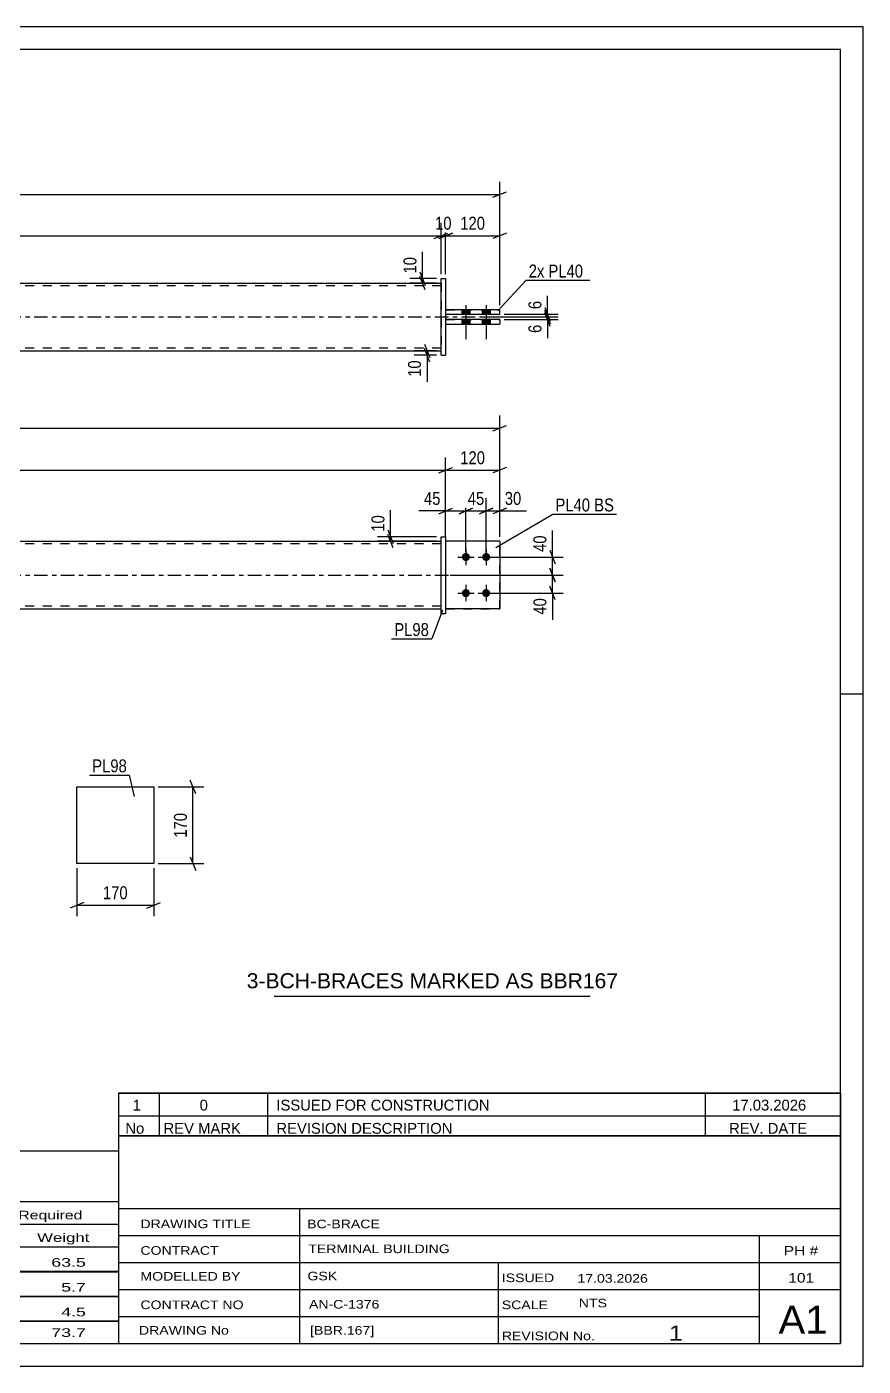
# Model space of a CAD drawing. Header units: millimetres. Extents: x 0 to 420, y 0 to 297.
# Drawn here: x 234.7 to 420, y 0 to 297 of the extents above; entities that cross this region are included whole.
import ezdxf

# ---------------------------------------------------------------- set-up
doc = ezdxf.new("R2010")
doc.units = ezdxf.units.MM
doc.linetypes.add('DXK_LINE_DOT2', pattern=[3.9198, 1.9599, -1.9599])
doc.linetypes.add('DXK_LINE_DOT3', pattern=[5.9187, 2.979, -0.9799, 0.9799, -0.9799])
doc.styles.add('Arial', font='ARIAL.TTF', dxfattribs={"height": 0.2})
doc.styles.add('Arial Narrow', font='ARIALN.TTF', dxfattribs={"height": 0.2})

# ---------------------------------------------------------------- blocks, each defined once
blk = doc.blocks.new('Unknown-580607806-1163')
at = {"color": 5, "linetype": 'Continuous'}
for p, q in [((420, 297), (0, 297)), ((420, 0), (420, 297)), ((415, 292), (5, 292)), ((415, 5), (415, 292)), ((420, 149), (415, 149)), ((5, 5), (415, 5)), ((0, 0), (420, 0))]:
    blk.add_line(p, q, dxfattribs=at)
blk = doc.blocks.new('Part-580607806-1745 - 1738')
at = {"color": 7, "linetype": 'DXK_LINE_DOT2'}
for p, q in [((339.48, 182.93), (327.48, 182.93)), ((327.48, 182.93), (327.48, 167.93)), ((339.48, 167.93), (339.48, 182.93)), ((327.48, 167.93), (339.48, 167.93))]:
    blk.add_line(p, q, dxfattribs=at)
blk = doc.blocks.new('Part-580607806-1750 - 1738')
at = {"color": 2, "linetype": 'Continuous'}
for p, q in [((339.48, 182.93), (327.48, 182.93)), ((339.48, 182.93), (339.48, 167.93)), ((339.48, 167.93), (327.48, 167.93))]:
    blk.add_line(p, q, dxfattribs=at)
at = {"color": 7, "linetype": 'DXK_LINE_DOT2'}
blk.add_line((327.48, 182.93), (327.48, 167.93), dxfattribs=at)
blk = doc.blocks.new('Part-580607806-1780 - 1738')
at = {"color": 2, "linetype": 'Continuous'}
for p, q in [((326.48, 183.93), (327.48, 183.93)), ((326.48, 166.93), (326.48, 183.93)), ((327.48, 183.93), (327.48, 166.93)), ((326.48, 166.93), (326.48, 166.93)), ((326.48, 166.93), (327.48, 166.93))]:
    blk.add_line(p, q, dxfattribs=at)
at = {"color": 7, "linetype": 'DXK_LINE_DOT2'}
for p, q in [((326.48, 183.93), (327.48, 183.93)), ((326.48, 166.93), (327.48, 166.93))]:
    blk.add_line(p, q, dxfattribs=at)
blk = doc.blocks.new('Part-580607806-1785 - 1738')
at = {"color": 2, "linetype": 'Continuous'}
for p, q in [((92.46, 182.93), (326.48, 182.93)), ((92.46, 167.93), (326.48, 167.93))]:
    blk.add_line(p, q, dxfattribs=at)
at = {"color": 7, "linetype": 'DXK_LINE_DOT2'}
for p, q in [((92.46, 167.93), (92.46, 182.93)), ((326.48, 182.33), (92.46, 182.33)), ((326.48, 167.93), (326.48, 182.93)), ((326.48, 168.53), (92.46, 168.53))]:
    blk.add_line(p, q, dxfattribs=at)
at = {"color": 7, "linetype": 'DXK_LINE_DOT3'}
blk.add_line((82.46, 175.43), (336.48, 175.43), dxfattribs=at)
blk = doc.blocks.new('Bolt-580607806-1786 - 1738')
at = {"linetype": 'Continuous'}
for points in [[(331.98, 180.33, -1), (331.98, 178.53, -1)], [(336.48, 180.33, -1), (336.48, 178.53, -1)], [(331.98, 172.33, -1), (331.98, 170.53, -1)], [(336.48, 172.33, -1), (336.48, 170.53, -1)]]:
    blk.add_hatch(color=1, dxfattribs=at).paths.add_polyline_path(points)
at = {"color": 1, "linetype": 'Continuous'}
for p, q in [((331.98, 181.23), (331.98, 177.63)), ((336.48, 181.23), (336.48, 177.63)), ((330.18, 179.43), (333.78, 179.43)), ((334.68, 179.43), (338.28, 179.43)), ((331.98, 173.23), (331.98, 169.63)), ((336.48, 173.23), (336.48, 169.63)), ((330.18, 171.43), (333.78, 171.43)), ((334.68, 171.43), (338.28, 171.43))]:
    blk.add_line(p, q, dxfattribs=at)
blk = doc.blocks.new('Part-580607806-1431 - 1390')
at = {"color": 2, "linetype": 'Continuous'}
for p, q in [((326.48, 241.16), (326.48, 241.16)), ((326.48, 224.16), (326.48, 241.16)), ((326.48, 241.16), (327.48, 241.16)), ((327.48, 241.16), (327.48, 241.16)), ((327.48, 241.16), (327.48, 224.16)), ((326.48, 224.16), (327.48, 224.16)), ((326.48, 224.16), (326.48, 224.16)), ((327.48, 224.16), (327.48, 224.16))]:
    blk.add_line(p, q, dxfattribs=at)
at = {"color": 7, "linetype": 'DXK_LINE_DOT2'}
for p, q in [((326.48, 241.16), (327.48, 241.16)), ((326.48, 224.16), (327.48, 224.16)), ((327.48, 224.16), (327.48, 224.16))]:
    blk.add_line(p, q, dxfattribs=at)
blk = doc.blocks.new('Bolt-580607806-1404 - 1390')
at = {"linetype": 'Continuous'}
for points in [[(332.88, 234.26), (331.08, 234.26), (331.08, 233.26), (332.88, 233.26)], [(332.88, 234.26), (331.08, 234.26), (331.08, 233.26), (332.88, 233.26)], [(332.88, 232.06), (331.08, 232.06), (331.08, 231.06), (332.88, 231.06)], [(332.88, 232.06), (331.08, 232.06), (331.08, 231.06), (332.88, 231.06)], [(337.38, 234.26), (335.58, 234.26), (335.58, 233.26), (337.38, 233.26)], [(337.38, 234.26), (335.58, 234.26), (335.58, 233.26), (337.38, 233.26)], [(337.38, 232.06), (335.58, 232.06), (335.58, 231.06), (337.38, 231.06)], [(337.38, 232.06), (335.58, 232.06), (335.58, 231.06), (337.38, 231.06)]]:
    blk.add_hatch(color=1, dxfattribs=at).paths.add_polyline_path(points)
at = {"color": 1, "linetype": 'Continuous'}
for p, q in [((331.98, 235.26), (331.98, 227.76)), ((331.98, 235.26), (331.98, 227.76)), ((336.48, 235.26), (336.48, 227.76)), ((336.48, 235.26), (336.48, 227.76)), ((331.08, 234.26), (331.08, 233.26)), ((331.08, 234.26), (331.08, 233.26)), ((331.08, 232.06), (331.08, 231.06)), ((331.08, 232.06), (331.08, 231.06)), ((332.88, 234.26), (332.88, 233.26)), ((332.88, 234.26), (332.88, 233.26)), ((332.88, 232.06), (332.88, 231.06)), ((332.88, 232.06), (332.88, 231.06)), ((335.58, 234.26), (335.58, 233.26)), ((335.58, 234.26), (335.58, 233.26)), ((335.58, 232.06), (335.58, 231.06)), ((335.58, 232.06), (335.58, 231.06)), ((337.38, 234.26), (337.38, 233.26)), ((337.38, 234.26), (337.38, 233.26)), ((337.38, 232.06), (337.38, 231.06)), ((337.38, 232.06), (337.38, 231.06))]:
    blk.add_line(p, q, dxfattribs=at)
blk = doc.blocks.new('Part-580607806-1430 - 1390')
at = {"color": 2, "linetype": 'Continuous'}
for p, q in [((92.46, 240.16), (326.48, 240.16)), ((92.46, 225.16), (326.48, 225.16))]:
    blk.add_line(p, q, dxfattribs=at)
at = {"color": 7, "linetype": 'DXK_LINE_DOT2'}
for p, q in [((92.46, 225.16), (92.46, 240.16)), ((326.48, 239.56), (92.46, 239.56)), ((326.48, 240.16), (326.48, 225.16)), ((326.48, 225.76), (92.46, 225.76))]:
    blk.add_line(p, q, dxfattribs=at)
at = {"color": 7, "linetype": 'DXK_LINE_DOT3'}
blk.add_line((82.46, 232.66), (336.48, 232.66), dxfattribs=at)
blk = doc.blocks.new('Part-580607806-1457 - 1390')
at = {"color": 2, "linetype": 'Continuous'}
for p, q in [((339.48, 234.26), (327.48, 234.26)), ((327.48, 233.26), (339.48, 233.26)), ((339.48, 233.26), (339.48, 234.26))]:
    blk.add_line(p, q, dxfattribs=at)
at = {"color": 7, "linetype": 'DXK_LINE_DOT2'}
for p, q in [((327.48, 234.26), (327.48, 233.26)), ((327.48, 234.26), (339.48, 234.26)), ((327.48, 233.26), (339.48, 233.26))]:
    blk.add_line(p, q, dxfattribs=at)
blk = doc.blocks.new('Part-580607806-1462 - 1390')
at = {"color": 2, "linetype": 'Continuous'}
for p, q in [((339.48, 232.06), (327.48, 232.06)), ((339.48, 232.06), (339.48, 231.06)), ((327.48, 231.06), (339.48, 231.06))]:
    blk.add_line(p, q, dxfattribs=at)
at = {"color": 7, "linetype": 'DXK_LINE_DOT2'}
for p, q in [((327.48, 232.06), (327.48, 231.06)), ((327.48, 232.06), (339.48, 232.06)), ((327.48, 231.06), (339.48, 231.06))]:
    blk.add_line(p, q, dxfattribs=at)
blk = doc.blocks.new('Part-580607806-2281 - 2275')
at = {"color": 2, "linetype": 'Continuous'}
for p, q in [((245.82, 111.44), (245.82, 128.44)), ((245.82, 128.44), (262.82, 128.44)), ((262.82, 128.44), (262.82, 111.44)), ((262.82, 111.44), (245.82, 111.44))]:
    blk.add_line(p, q, dxfattribs=at)
blk = doc.blocks.new('StraightDimension-580607806-1902 - 1738')
at = {"color": 7, "linetype": 'Continuous'}
for p, q in [((325.98, 198.06), (328.98, 199.26)), ((327.48, 183.93), (327.48, 201.51)), ((340.98, 199.26), (337.98, 198.06)), ((339.48, 183.93), (339.48, 201.51)), ((327.48, 198.66), (339.48, 198.66))]:
    blk.add_line(p, q, dxfattribs=at)
at = {"color": 0}
blk.add_wipeout([(336.82, 199.41), (336.82, 203.61), (330.14, 203.61), (330.14, 199.41)], dxfattribs=at)
at = {"color": 3, "style": 'Arial Narrow'}
blk.add_text('120', height=2.863, dxfattribs=at).set_placement((330.74, 200.01))
blk = doc.blocks.new('StraightDimension-580607806-1921 - 1738')
at = {"color": 7, "linetype": 'Continuous'}
for p, q in [((92.96, 199.26), (89.96, 198.06)), ((91.46, 176.43), (91.46, 201.51)), ((325.98, 198.06), (328.98, 199.26)), ((327.48, 183.93), (327.48, 201.51)), ((91.46, 198.66), (327.48, 198.66))]:
    blk.add_line(p, q, dxfattribs=at)
at = {"color": 0}
blk.add_wipeout([(213.72, 199.41), (213.72, 203.61), (205.21, 203.61), (205.21, 199.41)], dxfattribs=at)
at = {"color": 3, "style": 'Arial Narrow'}
blk.add_text('2360', height=2.863, dxfattribs=at).set_placement((205.81, 200.01))
blk = doc.blocks.new('StraightDimension-580607806-1863 - 1738')
at = {"color": 7, "linetype": 'Continuous'}
for p, q in [((80.96, 208.58), (77.96, 207.38)), ((79.46, 183.93), (79.46, 210.83)), ((79.46, 207.98), (339.48, 207.98)), ((337.98, 207.38), (340.98, 208.58)), ((339.48, 183.93), (339.48, 210.83))]:
    blk.add_line(p, q, dxfattribs=at)
at = {"color": 0}
blk.add_wipeout([(213.72, 208.73), (213.72, 212.93), (205.21, 212.93), (205.21, 208.73)], dxfattribs=at)
at = {"color": 3, "style": 'Arial Narrow'}
blk.add_text('2600', height=2.863, dxfattribs=at).set_placement((205.81, 209.33))
blk = doc.blocks.new('StraightDimension-580607806-1808 - 1738')
at = {"color": 7, "linetype": 'Continuous'}
for p, q in [((314.68, 185.43), (315.88, 182.43)), ((315.88, 181.43), (314.68, 184.43)), ((325.48, 183.93), (312.43, 183.93)), ((325.48, 182.93), (312.43, 182.93)), ((315.28, 182.93), (315.28, 183.93))]:
    blk.add_line(p, q, dxfattribs=at)
at = {"color": 0}
blk.add_wipeout([(314.53, 189.31), (310.33, 189.31), (310.33, 184.45), (314.53, 184.45)], dxfattribs=at)
at = {"color": 7, "linetype": 'Continuous'}
blk.add_line((315.28, 183.93), (315.28, 189.83), dxfattribs=at)
blk.add_line((315.28, 183.93), (315.28, 189.83), dxfattribs=at)
at = {"color": 3, "style": 'Arial Narrow'}
blk.add_text('10', height=2.863, rotation=90.0002, dxfattribs=at).set_placement((313.93, 185.05))
blk = doc.blocks.new('StraightDimension-580607806-1817 - 1738')
at = {"color": 7, "linetype": 'Continuous'}
for p, q in [((325.98, 189.04), (328.98, 190.24)), ((327.48, 183.93), (327.48, 192.49)), ((333.48, 190.24), (330.48, 189.04)), ((331.98, 180.43), (331.98, 192.49)), ((327.48, 189.64), (331.98, 189.64))]:
    blk.add_line(p, q, dxfattribs=at)
at = {"color": 0}
blk.add_wipeout([(326.95, 190.39), (326.95, 194.59), (322.1, 194.59), (322.1, 190.39)], dxfattribs=at)
at = {"color": 7, "linetype": 'Continuous'}
blk.add_line((327.48, 189.64), (321.57, 189.64), dxfattribs=at)
blk.add_line((327.48, 189.64), (321.57, 189.64), dxfattribs=at)
at = {"color": 3, "style": 'Arial Narrow'}
blk.add_text('45', height=2.863, dxfattribs=at).set_placement((322.7, 190.99))
blk = doc.blocks.new('StraightDimension-580607806-1833 - 1738')
at = {"color": 7, "linetype": 'Continuous'}
for p, q in [((330.48, 189.04), (333.48, 190.24)), ((331.98, 180.43), (331.98, 192.49)), ((337.98, 190.24), (334.98, 189.04)), ((336.48, 180.43), (336.48, 192.49)), ((331.98, 189.64), (336.48, 189.64))]:
    blk.add_line(p, q, dxfattribs=at)
at = {"color": 0}
blk.add_wipeout([(336.66, 190.39), (336.66, 194.59), (331.8, 194.59), (331.8, 190.39)], dxfattribs=at)
at = {"color": 3, "style": 'Arial Narrow'}
blk.add_text('45', height=2.863, dxfattribs=at).set_placement((332.4, 190.99))
blk = doc.blocks.new('StraightDimension-580607806-1846 - 1738')
at = {"color": 7, "linetype": 'Continuous'}
for p, q in [((334.98, 189.04), (337.98, 190.24)), ((336.48, 180.43), (336.48, 192.49)), ((340.98, 190.24), (337.98, 189.04)), ((339.48, 183.93), (339.48, 192.49)), ((336.48, 189.64), (339.48, 189.64))]:
    blk.add_line(p, q, dxfattribs=at)
at = {"color": 0}
blk.add_wipeout([(344.86, 190.39), (344.86, 194.59), (340, 194.59), (340, 190.39)], dxfattribs=at)
at = {"color": 7, "linetype": 'Continuous'}
blk.add_line((339.48, 189.64), (345.38, 189.64), dxfattribs=at)
blk.add_line((339.48, 189.64), (345.38, 189.64), dxfattribs=at)
at = {"color": 3, "style": 'Arial Narrow'}
blk.add_text('30', height=2.863, dxfattribs=at).set_placement((340.6, 190.99))
blk = doc.blocks.new('StraightDimension-580607806-1883 - 1738')
at = {"color": 7, "linetype": 'Continuous'}
for p, q in [((328.48, 175.43), (353.56, 175.43)), ((350.56, 176.93), (351.76, 173.93)), ((351.16, 171.43), (351.16, 175.43)), ((351.76, 169.93), (350.56, 172.93)), ((337.48, 171.43), (353.56, 171.43))]:
    blk.add_line(p, q, dxfattribs=at)
at = {"color": 0}
blk.add_wipeout([(350.41, 170.9), (346.21, 170.9), (346.21, 166.05), (350.41, 166.05)], dxfattribs=at)
at = {"color": 7, "linetype": 'Continuous'}
blk.add_line((351.16, 171.43), (351.16, 165.52), dxfattribs=at)
blk.add_line((351.16, 171.43), (351.16, 165.52), dxfattribs=at)
at = {"color": 3, "style": 'Arial Narrow'}
blk.add_text('40', height=2.863, rotation=90.0002, dxfattribs=at).set_placement((349.81, 166.65))
blk = doc.blocks.new('StraightDimension-580607806-1892 - 1738')
at = {"color": 7, "linetype": 'Continuous'}
for p, q in [((337.48, 179.43), (353.56, 179.43)), ((350.56, 180.93), (351.76, 177.93)), ((351.16, 175.43), (351.16, 179.43)), ((328.48, 175.43), (353.56, 175.43)), ((351.76, 173.93), (350.56, 176.93))]:
    blk.add_line(p, q, dxfattribs=at)
at = {"color": 0}
blk.add_wipeout([(350.41, 184.81), (346.21, 184.81), (346.21, 179.95), (350.41, 179.95)], dxfattribs=at)
at = {"color": 7, "linetype": 'Continuous'}
blk.add_line((351.16, 179.43), (351.16, 185.33), dxfattribs=at)
blk.add_line((351.16, 179.43), (351.16, 185.33), dxfattribs=at)
at = {"color": 3, "style": 'Arial Narrow'}
blk.add_text('40', height=2.863, rotation=90.0002, dxfattribs=at).set_placement((349.81, 180.55))
blk = doc.blocks.new('StraightDimension-580607806-1661 - 1390')
at = {"color": 7, "linetype": 'Continuous'}
for p, q in [((349.46, 234.76), (350.66, 231.76)), ((335.23, 232.66), (352.46, 232.66)), ((340.48, 233.26), (352.46, 233.26)), ((350.66, 231.16), (349.46, 234.16)), ((350.06, 232.66), (350.06, 233.26))]:
    blk.add_line(p, q, dxfattribs=at)
at = {"color": 0}
blk.add_wipeout([(349.31, 236.82), (345.11, 236.82), (345.11, 233.79), (349.31, 233.79)], dxfattribs=at)
at = {"color": 7, "linetype": 'Continuous'}
blk.add_line((350.06, 233.26), (350.06, 237.34), dxfattribs=at)
blk.add_line((350.06, 233.26), (350.06, 237.34), dxfattribs=at)
at = {"color": 3, "style": 'Arial Narrow'}
blk.add_text('6', height=2.86, rotation=90.0002, dxfattribs=at).set_placement((348.71, 234.39))
blk = doc.blocks.new('StraightDimension-580607806-1478 - 1390')
at = {"color": 7, "linetype": 'Continuous'}
for p, q in [((325.48, 241.16), (319.53, 241.16)), ((321.78, 242.66), (322.98, 239.66)), ((322.98, 238.66), (321.78, 241.66)), ((322.38, 240.16), (322.38, 241.16)), ((325.48, 240.16), (319.53, 240.16))]:
    blk.add_line(p, q, dxfattribs=at)
at = {"color": 0}
blk.add_wipeout([(321.63, 246.54), (317.43, 246.54), (317.43, 241.69), (321.63, 241.69)], dxfattribs=at)
at = {"color": 7, "linetype": 'Continuous'}
blk.add_line((322.38, 241.16), (322.38, 247.07), dxfattribs=at)
blk.add_line((322.38, 241.16), (322.38, 247.07), dxfattribs=at)
at = {"color": 3, "style": 'Arial Narrow'}
blk.add_text('10', height=2.863, rotation=90.0002, dxfattribs=at).set_placement((321.03, 242.29))
blk = doc.blocks.new('StraightDimension-580607806-1464 - 1390')
at = {"color": 7, "linetype": 'Continuous'}
for p, q in [((322.78, 226.66), (323.98, 223.66)), ((325.48, 225.16), (320.53, 225.16)), ((325.48, 224.16), (320.53, 224.16)), ((323.98, 222.66), (322.78, 225.66)), ((323.38, 224.16), (323.38, 225.16))]:
    blk.add_line(p, q, dxfattribs=at)
at = {"color": 0}
blk.add_wipeout([(322.63, 223.64), (318.43, 223.64), (318.43, 218.78), (322.63, 218.78)], dxfattribs=at)
at = {"color": 7, "linetype": 'Continuous'}
blk.add_line((323.38, 224.16), (323.38, 218.26), dxfattribs=at)
blk.add_line((323.38, 224.16), (323.38, 218.26), dxfattribs=at)
at = {"color": 3, "style": 'Arial Narrow'}
blk.add_text('10', height=2.863, rotation=90.0002, dxfattribs=at).set_placement((322.03, 219.38))
blk = doc.blocks.new('StraightDimension-580607806-1525 - 1390')
at = {"color": 7, "linetype": 'Continuous'}
for p, q in [((79.46, 235.26), (79.46, 262.65)), ((339.48, 235.26), (339.48, 262.65)), ((80.96, 260.4), (77.96, 259.2)), ((79.46, 259.8), (339.48, 259.8)), ((337.98, 259.2), (340.98, 260.4))]:
    blk.add_line(p, q, dxfattribs=at)
at = {"color": 0}
blk.add_wipeout([(213.72, 260.55), (213.72, 264.75), (205.21, 264.75), (205.21, 260.55)], dxfattribs=at)
at = {"color": 3, "style": 'Arial Narrow'}
blk.add_text('2600', height=2.863, dxfattribs=at).set_placement((205.81, 261.15))
blk = doc.blocks.new('StraightDimension-580607806-1556 - 1390')
at = {"color": 7, "linetype": 'Continuous'}
for p, q in [((327.48, 242.16), (327.48, 253.51)), ((339.48, 235.26), (339.48, 253.51)), ((325.98, 250.06), (328.98, 251.26)), ((327.48, 250.66), (339.48, 250.66)), ((340.98, 251.26), (337.98, 250.06))]:
    blk.add_line(p, q, dxfattribs=at)
at = {"color": 0}
blk.add_wipeout([(336.82, 251.41), (336.82, 255.61), (330.14, 255.61), (330.14, 251.41)], dxfattribs=at)
at = {"color": 3, "style": 'Arial Narrow'}
blk.add_text('120', height=2.863, dxfattribs=at).set_placement((330.74, 252.01))
blk = doc.blocks.new('StraightDimension-580607806-1566 - 1390')
at = {"color": 7, "linetype": 'Continuous'}
for p, q in [((326.48, 242.16), (326.48, 253.51)), ((327.48, 242.16), (327.48, 253.51)), ((324.98, 250.06), (327.98, 251.26)), ((328.98, 251.26), (325.98, 250.06)), ((326.48, 250.66), (327.48, 250.66))]:
    blk.add_line(p, q, dxfattribs=at)
at = {"color": 0}
blk.add_wipeout([(329.41, 251.41), (329.41, 255.61), (324.55, 255.61), (324.55, 251.41)], dxfattribs=at)
at = {"color": 3, "style": 'Arial Narrow'}
blk.add_text('10', height=2.863, dxfattribs=at).set_placement((325.15, 252.01))
blk = doc.blocks.new('StraightDimension-580607806-1576 - 1390')
at = {"color": 7, "linetype": 'Continuous'}
for p, q in [((92.46, 242.16), (92.46, 253.51)), ((326.48, 242.16), (326.48, 253.51)), ((93.96, 251.26), (90.96, 250.06)), ((92.46, 250.66), (326.48, 250.66)), ((324.98, 250.06), (327.98, 251.26))]:
    blk.add_line(p, q, dxfattribs=at)
at = {"color": 0}
blk.add_wipeout([(213.72, 251.41), (213.72, 255.61), (205.21, 255.61), (205.21, 251.41)], dxfattribs=at)
at = {"color": 3, "style": 'Arial Narrow'}
blk.add_text('2340', height=2.863, dxfattribs=at).set_placement((205.81, 252.01))
blk = doc.blocks.new('StraightDimension-580607806-1672 - 1390')
at = {"color": 7, "linetype": 'Continuous'}
for p, q in [((335.23, 232.66), (352.46, 232.66)), ((340.48, 232.06), (352.46, 232.06)), ((349.46, 234.16), (350.66, 231.16)), ((350.66, 230.56), (349.46, 233.56)), ((350.06, 232.06), (350.06, 232.66))]:
    blk.add_line(p, q, dxfattribs=at)
at = {"color": 0}
blk.add_wipeout([(349.31, 231.54), (345.11, 231.54), (345.11, 228.51), (349.31, 228.51)], dxfattribs=at)
at = {"color": 7, "linetype": 'Continuous'}
blk.add_line((350.06, 232.06), (350.06, 227.98), dxfattribs=at)
blk.add_line((350.06, 232.06), (350.06, 227.98), dxfattribs=at)
at = {"color": 3, "style": 'Arial Narrow'}
blk.add_text('6', height=2.86, rotation=90.0002, dxfattribs=at).set_placement((348.71, 229.11))
blk = doc.blocks.new('StraightDimension-580607806-2283 - 2275')
at = {"color": 7, "linetype": 'Continuous'}
for p, q in [((263.82, 128.44), (273.92, 128.44)), ((272.12, 126.94), (270.92, 129.94)), ((271.52, 111.44), (271.52, 128.44)), ((270.92, 112.94), (272.12, 109.94)), ((263.82, 111.44), (273.92, 111.44))]:
    blk.add_line(p, q, dxfattribs=at)
at = {"color": 0}
blk.add_wipeout([(270.77, 123.28), (266.57, 123.28), (266.57, 116.6), (270.77, 116.6)], dxfattribs=at)
at = {"color": 3, "style": 'Arial Narrow'}
blk.add_text('170', height=2.863, rotation=90.0002, dxfattribs=at).set_placement((270.17, 117.2))
blk = doc.blocks.new('StraightDimension-580607806-2292 - 2275')
at = {"color": 7, "linetype": 'Continuous'}
for p, q in [((245.82, 110.44), (245.82, 99.8)), ((262.82, 110.44), (262.82, 99.8)), ((247.32, 102.8), (244.32, 101.6)), ((245.82, 102.2), (262.82, 102.2)), ((261.32, 101.6), (264.32, 102.8))]:
    blk.add_line(p, q, dxfattribs=at)
at = {"color": 0}
blk.add_wipeout([(257.66, 102.95), (257.66, 107.15), (250.97, 107.15), (250.97, 102.95)], dxfattribs=at)
at = {"color": 3, "style": 'Arial Narrow'}
blk.add_text('170', height=2.863, dxfattribs=at).set_placement((251.57, 103.55))
blk = doc.blocks.new('Unknown-580607806-3672')
at = {"color": 7, "linetype": 'Continuous'}
for p, q in [((255, 51.05), (255, 5)), ((255, 51.05), (415, 51.05)), ((415, 51), (415, 5)), ((255, 35), (415, 35)), ((295.14, 35), (295.14, 5)), ((255, 29), (415, 29)), ((397, 5.05), (397, 29.05)), ((255, 23), (415, 23)), ((339.14, 23), (339.14, 5)), ((255, 17), (415, 17)), ((255, 11), (397, 11)), ((255, 5), (415, 5))]:
    blk.add_line(p, q, dxfattribs=at)
at = {"color": 7, "style": 'Arial Narrow'}
for s, height, width, p in [('DRAWING TITLE', 1.9089, 1.425378, (259.88, 30.61)), ('BC-BRACE', 1.909, 1.425378, (296.81, 30.59)), ('TERMINAL BUILDING', 1.9089, 1.425378, (297.06, 25.07)), ('CONTRACT', 1.909, 1.425378, (259.88, 24.71)), ('MODELLED BY', 1.9089, 1.425378, (259.88, 18.98)), ('GSK', 1.909, 1.425378, (296.88, 19.04)), ('ISSUED', 1.909, 1.425378, (339.94, 18.64)), ('17.03.2026', 1.909, 1.425378, (356.69, 18.52)), ('CONTRACT NO', 1.9089, 1.425378, (259.88, 12.66)), ('AN-C-1376', 1.909, 1.425378, (297.23, 12.78)), ('SCALE', 1.909, 1.425378, (339.94, 12.65)), ('A1', 6.204, 1.25, (401.24, 7.2)), ('DRAWING No', 1.909, 1.425378, (259.56, 7)), ('[BBR.167]', 1.909, 1.425378, (297.46, 6.99)), ('1', 3.34, 1.5, (376.91, 5.68)), ('REVISION No.', 1.9089, 1.425378, (339.94, 5.77))]:
    blk.add_text(s, height=height, dxfattribs=dict(at, width=width)).set_placement(p)
at = {"color": 7, "linetype": 'Continuous', "style": 'Arial Narrow'}
for s, height, width, p in [('PH #', 2.1, 1.42538, (402.4, 24.55)), ('101', 2.1, 1.42538, (403.41, 18.55)), ('NTS', 1.909, 1.425378, (357, 13.05))]:
    blk.add_text(s, height=height, dxfattribs=dict(at, width=width)).set_placement(p)
blk = doc.blocks.new('Unknown-580607806-3673')
at = {"color": 7, "linetype": 'Continuous'}
for p, q in [((255, 60.55), (415, 60.55)), ((415, 60.55), (255, 60.55)), ((255, 60.55), (255, 55.55)), ((264, 60.55), (264, 55.55)), ((288, 60.55), (288, 55.55)), ((385, 60.55), (385, 55.55)), ((415, 60.55), (415, 55.55)), ((255, 55.55), (415, 55.55)), ((255, 55.55), (255, 51.05)), ((255, 55.55), (415, 55.55)), ((264, 55.55), (264, 51.05)), ((288, 55.55), (288, 51.05)), ((385, 55.55), (385, 51.05)), ((415, 55.55), (415, 51.05)), ((415, 51.05), (255, 51.05))]:
    blk.add_line(p, q, dxfattribs=at)
at = {"color": 7, "linetype": 'Continuous', "style": 'Arial Narrow'}
for s, height, width, p in [('1', 2.39, 1.196471, (258.16, 56.7)), ('0', 2.39, 1.196471, (273, 56.7)), ('ISSUED FOR CONSTRUCTION', 2.3861, 1.196471, (290, 56.7)), ('17.03.2026', 2.386, 1.196471, (391, 56.7)), ('No', 2.386, 1.2, (256.54, 51.55)), ('REV MARK', 2.386, 1.2, (265, 51.55)), ('REVISION DESCRIPTION', 2.3861, 1.2, (290, 51.55)), ('REV. DATE', 2.386, 1.2, (390.28, 51.55))]:
    blk.add_text(s, height=height, dxfattribs=dict(at, width=width)).set_placement(p)
blk = doc.blocks.new('Unknown-580607806-3674')
at = {"color": 7, "linetype": 'Continuous'}
for p, q in [((95, 47.75), (255, 47.75)), ((95, 36.5), (95, 47.75)), ((255, 47.75), (255, 36.5)), ((95, 36.5), (255, 36.5)), ((95, 36.5), (95, 31.5)), ((255, 36.5), (255, 31.5)), ((95, 31.5), (255, 31.5)), ((95, 31.5), (95, 26.5)), ((119, 31.5), (119, 26.5)), ((154.5, 31.5), (154.5, 26.5)), ((180.5, 31.5), (180.5, 26.5)), ((193.5, 31.5), (193.5, 26.5)), ((211, 31.5), (211, 26.5)), ((233, 31.5), (233, 26.5)), ((255, 31.5), (255, 26.5)), ((95, 26.5), (255, 26.5)), ((95, 26.45), (95, 21.05)), ((95, 26.45), (255, 26.45)), ((119, 26.5), (119, 21)), ((154.5, 26.5), (154.5, 21)), ((180.5, 26.5), (180.5, 21)), ((193.5, 26.5), (193.5, 21)), ((211, 26.5), (211, 21)), ((233, 26.5), (233, 21)), ((255, 26.45), (255, 21.05)), ((95, 21.05), (255, 21.05)), ((95, 20.95), (95, 15.55)), ((95, 20.95), (255, 20.95)), ((119, 21), (119, 15.5)), ((154.5, 21), (154.5, 15.5)), ((180.5, 21), (180.5, 15.5)), ((193.5, 21), (193.5, 15.5)), ((211, 21), (211, 15.5)), ((233, 21), (233, 15.5)), ((255, 20.95), (255, 15.55)), ((95, 15.55), (255, 15.55)), ((95, 15.45), (95, 10.05)), ((95, 15.45), (255, 15.45)), ((119, 15.5), (119, 10)), ((154.5, 15.5), (154.5, 10)), ((180.5, 15.5), (180.5, 10)), ((193.5, 15.5), (193.5, 10)), ((211, 15.5), (211, 10)), ((233, 15.5), (233, 10)), ((255, 15.45), (255, 10.05)), ((95, 10.05), (255, 10.05)), ((95, 10), (255, 10)), ((95, 10), (95, 5)), ((211, 10), (211, 5)), ((233, 10), (233, 5)), ((255, 10), (255, 5)), ((95, 5), (255, 5))]:
    blk.add_line(p, q, dxfattribs=at)
at = {"color": 7, "style": 'Arial Narrow'}
for s, height, width, p in [('GENERAL NOTES & WELD DETAILS :', 2.8633, 1.4, (96.15, 40.06)), ('REFER TYP DRAWING TYP-01', 1.9089, 1.6, (179.7, 40.16)), ("MATERIAL LIST FOR ASSEMBLY MK'D", 1.9089, 1.6, (96.15, 32.56)), ('BBR167', 1.909, 1.794707, (187.48, 32.47)), ('3', 1.91, 1.794707, (217.08, 32.56)), ('No. Required', 1.9089, 1.6, (226.41, 32.56)), ('Mark', 1.909, 1.7, (96.34, 27.5)), ('Profile', 1.909, 1.7, (129.41, 27.5)), ('Material', 1.909, 1.7, (159.54, 27.56)), ('No.', 1.909, 1.7, (184.5, 27.56)), ('Length', 1.909, 1.7, (195, 27.56)), ('Area', 1.909, 1.7, (217.5, 27.56)), ('Weight', 1.909, 1.7, (237, 27.56))]:
    blk.add_text(s, height=height, dxfattribs=dict(at, width=width)).set_placement(p)
at = {"color": 7, "linetype": 'Continuous', "style": 'Arial Narrow'}
for s, height, width, p in [('BBR167', 1.909, 1.794707, (96.5, 22.06)), ('SHS150*6', 1.909, 1.794707, (121, 22.06)), ('E350', 1.909, 1.794707, (160.74, 22.06)), ('1', 1.91, 1.794707, (184.86, 22.06)), ('2340', 1.909, 1.794707, (197.58, 22.06)), ('1.4', 1.909, 1.794707, (221.32, 22.06)), ('63.5', 1.909, 1.794707, (240.14, 22.06)), ('PL40', 1.909, 1.794707, (96.5, 16.56)), ('PL10*120', 1.909, 1.794707, (121, 16.56)), ('E350', 1.909, 1.794707, (160.74, 16.56)), ('4', 1.91, 1.794707, (184.86, 16.56)), ('150', 1.909, 1.794707, (199.77, 16.56)), ('0.0', 1.909, 1.794707, (221.32, 16.56)), ('5.7', 1.909, 1.794707, (242.33, 16.56)), ('PL98', 1.909, 1.794707, (96.5, 11.06)), ('PL10*170', 1.909, 1.794707, (121, 11.06)), ('E350', 1.909, 1.794707, (160.74, 11.06)), ('2', 1.91, 1.794707, (184.86, 11.06)), ('170', 1.909, 1.794707, (199.77, 11.06)), ('0.1', 1.909, 1.794707, (221.32, 11.06)), ('4.5', 1.909, 1.794707, (242.33, 11.06)), ('Total', 1.909, 1.7, (197.33, 6.5)), ('1.7', 1.909, 1.794707, (220.83, 6.5)), ('73.7', 1.909, 1.794707, (240.14, 6.5))]:
    blk.add_text(s, height=height, dxfattribs=dict(at, width=width)).set_placement(p)
blk = doc.blocks.new('Unknown-580607806-3675')
at = {"color": 7, "linetype": 'Continuous'}
blk.add_line((289.5, 82.05), (359.5, 82.05), dxfattribs=at)
at = {"color": 7, "style": 'Arial'}
blk.add_text('3-BCH-BRACES MARKED AS BBR167', height=3.3428, dxfattribs=at).set_placement((283.43, 83.8))
blk = doc.blocks.new('MarkSet-580607806-2033 - 1738')
at = {"color": 0}
blk.add_wipeout([(359.5, 189.54), (359.5, 192.54), (351.82, 192.54), (351.82, 189.54)], dxfattribs=at)
blk.add_wipeout([(359.5, 189.54), (359.5, 192.54), (351.82, 192.54), (351.82, 189.54)], dxfattribs=at)
at = {"color": 30, "linetype": 'Continuous'}
blk.add_line((338.63, 181.56), (351.22, 188.94), dxfattribs=at)
at = {"color": 0}
blk.add_wipeout([(364.78, 189.54), (364.78, 192.54), (360.4, 192.54), (360.4, 189.54)], dxfattribs=at)
blk.add_wipeout([(364.78, 189.54), (364.78, 192.54), (360.4, 192.54), (360.4, 189.54)], dxfattribs=at)
at = {"color": 30, "linetype": 'Continuous'}
blk.add_line((351.22, 188.94), (365.38, 188.94), dxfattribs=at)
at = {"color": 3, "style": 'Arial Narrow'}
for s, p in [('PL40', (351.82, 189.54)), ('BS', (360.4, 189.54))]:
    blk.add_text(s, height=2.863, dxfattribs=at).set_placement(p)
blk = doc.blocks.new('Mark-580607806-1776 - 1738')
at = {"color": 0}
blk.add_wipeout([(323.8, 161.91), (323.8, 164.91), (316.12, 164.91), (316.12, 161.91)], dxfattribs=at)
blk.add_wipeout([(323.8, 161.91), (323.8, 164.91), (316.12, 164.91), (316.12, 161.91)], dxfattribs=at)
at = {"color": 30, "linetype": 'Continuous'}
for p in [(326.78, 167.62), (315.52, 161.31)]:
    blk.add_line(p, (324.4, 161.31), dxfattribs=at)
at = {"color": 3, "style": 'Arial Narrow'}
blk.add_text('PL98', height=2.863, dxfattribs=at).set_placement((316.12, 161.91))
blk = doc.blocks.new('MarkSet-580607806-1723 - 1390')
at = {"color": 0}
blk.add_wipeout([(349.37, 241.4), (349.37, 244.4), (345.9, 244.4), (345.9, 241.4)], dxfattribs=at)
blk.add_wipeout([(349.37, 241.4), (349.37, 244.4), (345.9, 244.4), (345.9, 241.4)], dxfattribs=at)
at = {"color": 30, "linetype": 'Continuous'}
blk.add_line((339.09, 233.99), (345.3, 240.8), dxfattribs=at)
at = {"color": 0}
blk.add_wipeout([(357.95, 241.4), (357.95, 244.4), (350.27, 244.4), (350.27, 241.4)], dxfattribs=at)
blk.add_wipeout([(357.95, 241.4), (357.95, 244.4), (350.27, 244.4), (350.27, 241.4)], dxfattribs=at)
at = {"color": 30, "linetype": 'Continuous'}
blk.add_line((345.3, 240.8), (359.45, 240.8), dxfattribs=at)
at = {"color": 3, "style": 'Arial Narrow'}
for s, p in [('2x', (345.9, 241.4)), ('PL40', (350.27, 241.4))]:
    blk.add_text(s, height=2.863, dxfattribs=at).set_placement(p)
blk = doc.blocks.new('Mark-580607806-2277 - 2275')
at = {"color": 0}
blk.add_wipeout([(256.88, 131.69), (256.88, 134.69), (249.2, 134.69), (249.2, 131.69)], dxfattribs=at)
blk.add_wipeout([(256.88, 131.69), (256.88, 134.69), (249.2, 134.69), (249.2, 131.69)], dxfattribs=at)
at = {"color": 30, "linetype": 'Continuous'}
for p in [(248.6, 131.09), (258.59, 126.31)]:
    blk.add_line(p, (257.48, 131.09), dxfattribs=at)
at = {"color": 3, "style": 'Arial Narrow'}
blk.add_text('PL98', height=2.863, dxfattribs=at).set_placement((249.2, 131.69))

msp = doc.modelspace()

# ---------------------------------------------------------------- block references
for name in ['Unknown-580607806-1163', 'Part-580607806-1431 - 1390', 'Part-580607806-1430 - 1390', 'Bolt-580607806-1404 - 1390', 'Part-580607806-1457 - 1390', 'Part-580607806-1462 - 1390', 'Part-580607806-1785 - 1738', 'Part-580607806-1780 - 1738', 'Part-580607806-1745 - 1738', 'Part-580607806-1750 - 1738', 'Bolt-580607806-1786 - 1738', 'Part-580607806-2281 - 2275', 'Unknown-580607806-3675', 'Unknown-580607806-3673', 'Unknown-580607806-3672', 'Unknown-580607806-3674']:
    msp.add_blockref(name, (0, 0))

# ---------------------------------------------------------------- next in the draw order: block references
for name in ['StraightDimension-580607806-1478 - 1390', 'StraightDimension-580607806-1661 - 1390', 'StraightDimension-580607806-1464 - 1390', 'StraightDimension-580607806-1902 - 1738', 'Mark-580607806-1776 - 1738', 'Mark-580607806-2277 - 2275', 'StraightDimension-580607806-2283 - 2275']:
    msp.add_blockref(name, (0, 0))

# ---------------------------------------------------------------- next in the draw order: block references
for name in ['StraightDimension-580607806-1525 - 1390', 'StraightDimension-580607806-1921 - 1738', 'StraightDimension-580607806-2292 - 2275']:
    msp.add_blockref(name, (0, 0))

# ---------------------------------------------------------------- next in the draw order: block references
for name in ['StraightDimension-580607806-1556 - 1390', 'StraightDimension-580607806-1863 - 1738', 'StraightDimension-580607806-1883 - 1738']:
    msp.add_blockref(name, (0, 0))

# ---------------------------------------------------------------- next in the draw order: block references
for name in ['StraightDimension-580607806-1566 - 1390', 'StraightDimension-580607806-1672 - 1390', 'StraightDimension-580607806-1808 - 1738']:
    msp.add_blockref(name, (0, 0))

# ---------------------------------------------------------------- next in the draw order: block references
for name in ['StraightDimension-580607806-1576 - 1390', 'MarkSet-580607806-1723 - 1390', 'StraightDimension-580607806-1817 - 1738']:
    msp.add_blockref(name, (0, 0))

# ---------------------------------------------------------------- next in the draw order: block references
msp.add_blockref('StraightDimension-580607806-1833 - 1738', (0, 0))

# ---------------------------------------------------------------- next in the draw order: block references
msp.add_blockref('StraightDimension-580607806-1846 - 1738', (0, 0))

# ---------------------------------------------------------------- next in the draw order: block references
msp.add_blockref('StraightDimension-580607806-1892 - 1738', (0, 0))

# ---------------------------------------------------------------- next in the draw order: block references
msp.add_blockref('MarkSet-580607806-2033 - 1738', (0, 0))

doc.saveas('drawing.dxf')
